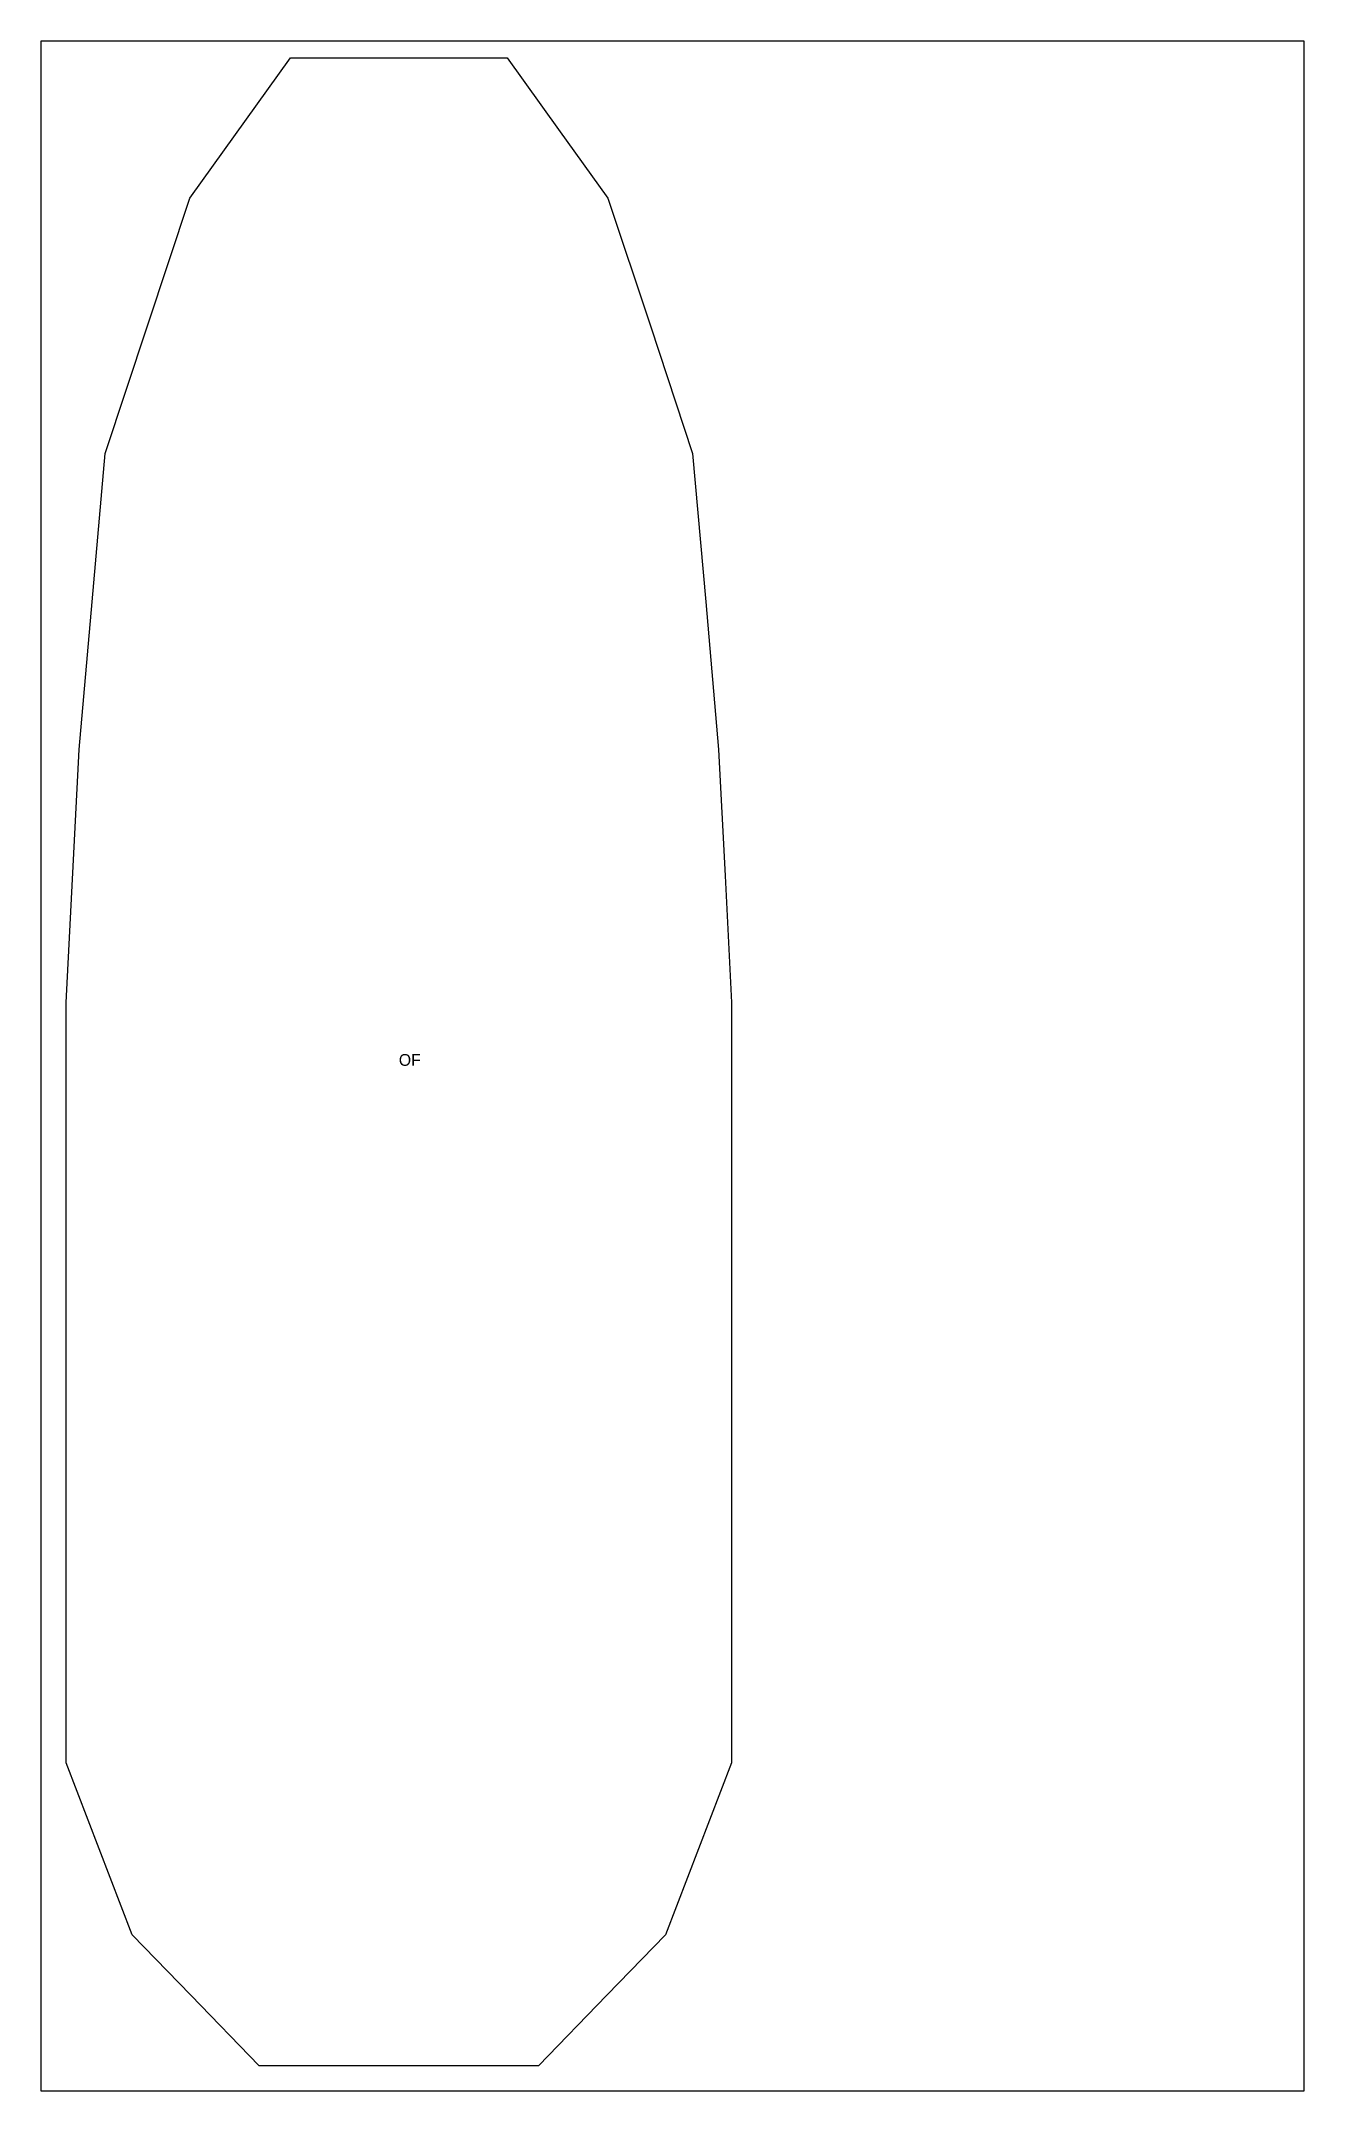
# Model space of a CAD drawing. Header units: millimetres. Extents: x 0 to 1500, y 0 to 2434.
import ezdxf

# ---------------------------------------------------------------- set-up
doc = ezdxf.new("R2010")
doc.units = ezdxf.units.MM
doc.layers.add('OF', color=7, linetype='Continuous')

msp = doc.modelspace()

# ---------------------------------------------------------------- linework, layer by layer
msp.add_lwpolyline([(0, 0), (1500, 0), (1500, 2434), (0, 2434)], close=True)
at = {"layer": 'OF'}
msp.add_lwpolyline([(591, 30), (259.1, 30), (177.9, 113.6), (108.3, 185.4), (69.1, 287.7), (30, 389.8), (30, 1292.3), (45.3, 1592.8), (60.7, 1768), (76.1, 1944.4), (126.4, 2095.8), (176.7, 2247.5), (296.3, 2414), (553.7, 2414), (614.8, 2329), (673.3, 2247.5), (723.7, 2095.8), (773.9, 1944.4), (789.4, 1768), (804.7, 1592.8), (812.4, 1442.6), (820, 1292.3), (820, 1142), (820, 542), (820, 389.8), (780.9, 287.7), (741.8, 185.4), (672.1, 113.6), (591, 30)], close=True, dxfattribs=at)

# ---------------------------------------------------------------- texts
msp.add_text('OF', height=14).set_placement((425, 1217.2))

doc.saveas('drawing.dxf')
